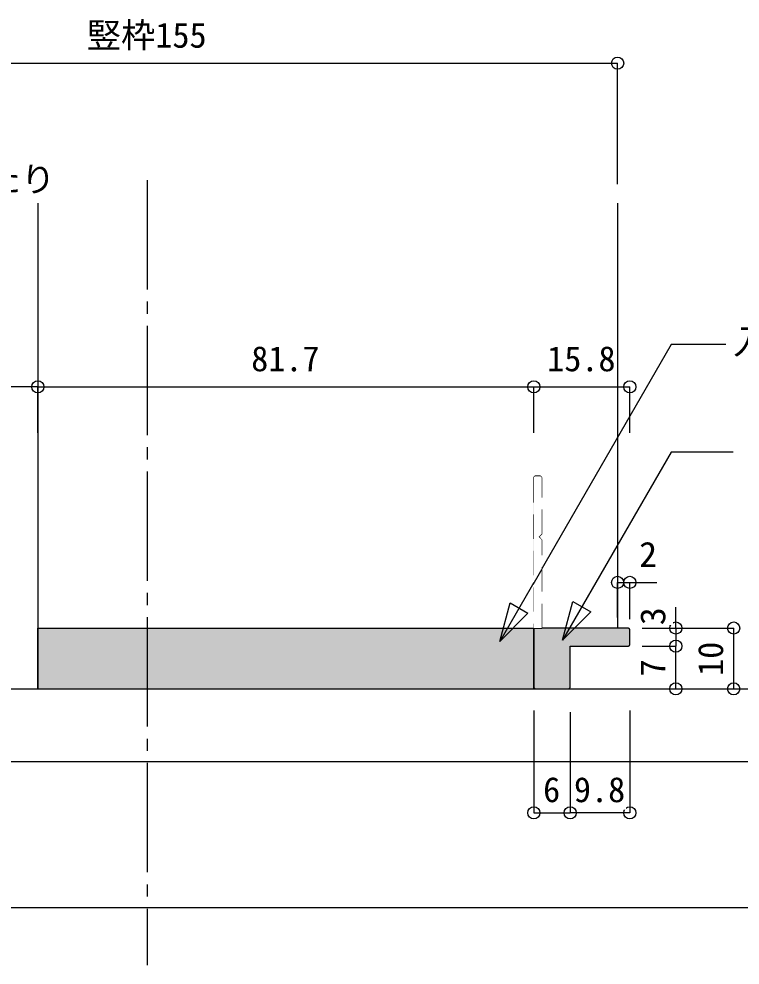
# Model space of a CAD drawing. Units: millimetres on the paper, with parts at other scales. Extents: x -210 to 210, y -149 to 149.
# Drawn here: x 76.6 to 136, y -31.1 to 46.8 of the extents above; entities that cross this region are included whole.
import ezdxf
from ezdxf.enums import TextEntityAlignment as Align

# ---------------------------------------------------------------- set-up
doc = ezdxf.new("R2010")
doc.units = ezdxf.units.MM
doc.linetypes.add('CHAIN2', pattern=[12, 9, -1, 1, -1])
doc.linetypes.add('DASHED2', pattern=[3, 2, -1])
for name, color, linetype in [('5-0', 254, 'Continuous'), ('6-0', 7, 'Continuous'), ('6-1', 4, 'Continuous')]:
    doc.layers.add(name, color=color, linetype=linetype)
doc.styles.add('ＭＳ ゴシック', font='')
doc.styles.get('ＭＳ ゴシック').set_extended_font_data('MS Gothic')

msp = doc.modelspace()

# ---------------------------------------------------------------- linework, layer by layer
at = {"layer": '5-0', "color": 6, "linetype": 'CHAIN2'}
msp.add_line((87.191, 33.552), (87.191, -31.09), dxfattribs=at)
at = {"layer": '5-0', "color": 7}
for p, q in [((78.191, 31.665), (78.191, -8.335)), ((125.941, 31.665), (125.941, -3.335)), ((78.191, -8.335), (78.191, -3.335)), ((78.191, -3.335), (119.041, -3.335)), ((119.041, -8.335), (119.041, -3.335)), ((30.36, -8.335), (137.772, -8.335)), ((78.191, -8.335), (119.041, -8.335)), ((30.36, -14.335), (137.772, -14.335)), ((30.36, -26.335), (137.772, -26.335))]:
    msp.add_line(p, q, dxfattribs=at)
at = {"layer": '5-0', "color": 6, "linetype": 'DASHED2'}
for p, q in [((119.041, 9.015), (119.041, -3.335)), ((119.541, 9.165), (119.191, 9.165))]:
    msp.add_line(p, q, dxfattribs=at)
at = {"layer": '5-0', "color": 6}
for points in [[(119.191, 9.165), (119.176, 9.164), (119.162, 9.162), (119.147, 9.158), (119.134, 9.153), (119.12, 9.147), (119.108, 9.14), (119.096, 9.131), (119.075, 9.11), (119.066, 9.098), (119.059, 9.086), (119.052, 9.072), (119.047, 9.058), (119.044, 9.044), (119.042, 9.03), (119.041, 9.015)], [(119.691, 9.015), (119.688, 9.044), (119.68, 9.072), (119.666, 9.098), (119.647, 9.121), (119.624, 9.14), (119.598, 9.153), (119.57, 9.162), (119.541, 9.165)]]:
    msp.add_lwpolyline(points, dxfattribs=at)
at = {"layer": '5-0', "color": 6, "linetype": 'DASHED2'}
msp.add_lwpolyline([(119.041, -3.335), (119.691, -3.335), (119.691, 3.915), (119.441, 4.165), (119.691, 4.415), (119.691, 9.015)], dxfattribs=at)
at = {"layer": '5-0', "color": 7}
msp.add_lwpolyline([(126.791, -3.335), (119.041, -3.335), (119.041, -8.185), (119.044, -8.214), (119.052, -8.243), (119.066, -8.268), (119.085, -8.291), (119.108, -8.31), (119.134, -8.324), (119.162, -8.332), (119.191, -8.335), (121.891, -8.335), (121.92, -8.332), (121.948, -8.324), (121.974, -8.31), (121.997, -8.291), (122.016, -8.268), (122.03, -8.243), (122.038, -8.214), (122.041, -8.185), (122.041, -4.835), (126.791, -4.835), (126.82, -4.832), (126.848, -4.824), (126.874, -4.81), (126.897, -4.791), (126.916, -4.768), (126.93, -4.743), (126.938, -4.714), (126.941, -4.685), (126.941, -3.485), (126.938, -3.456), (126.93, -3.428), (126.916, -3.402), (126.897, -3.379), (126.874, -3.36), (126.848, -3.347), (126.82, -3.338)], close=True, dxfattribs=at)
msp.add_solid([(119.688, 9.044), (119.691, 4.415), (119.691, 9.015)], dxfattribs=at)
at = {"layer": '5-0'}
for points in [[(78.191, -8.335), (78.191, -3.335), (119.041, -8.335), (119.041, -3.335)], [(122.041, -4.835), (126.791, -4.835), (126.791, -3.335)], [(126.791, -3.335), (126.791, -4.835), (126.82, -3.338)], [(126.791, -4.835), (126.82, -4.832), (126.82, -3.338)], [(126.82, -3.338), (126.82, -4.832), (126.848, -3.347)], [(126.82, -4.832), (126.848, -4.824), (126.848, -3.347)], [(126.848, -3.347), (126.848, -4.824), (126.874, -3.36)], [(126.848, -4.824), (126.874, -4.81), (126.874, -3.36)], [(126.874, -3.36), (126.874, -4.81), (126.897, -3.379)], [(126.874, -4.81), (126.897, -4.791), (126.897, -3.379)], [(126.897, -3.379), (126.897, -4.791), (126.916, -3.402)], [(126.897, -4.791), (126.916, -4.768), (126.916, -3.402)], [(126.916, -3.402), (126.916, -4.768), (126.93, -3.428)], [(126.916, -4.768), (126.93, -4.743), (126.93, -3.428)], [(126.93, -3.428), (126.93, -4.743), (126.938, -3.456)], [(126.93, -4.743), (126.938, -4.714), (126.938, -3.456)], [(126.938, -3.456), (126.938, -4.714), (126.941, -3.485)], [(126.938, -4.714), (126.941, -4.685), (126.941, -3.485)], [(119.041, -8.185), (119.044, -8.214), (122.041, -4.835)], [(119.044, -8.214), (119.052, -8.243), (122.041, -4.835)], [(119.052, -8.243), (119.066, -8.268), (122.041, -4.835)], [(119.066, -8.268), (119.085, -8.291), (122.041, -4.835)], [(119.085, -8.291), (119.108, -8.31), (122.041, -4.835)], [(119.108, -8.31), (119.134, -8.324), (122.041, -4.835)], [(119.134, -8.324), (119.162, -8.332), (122.041, -4.835)], [(119.162, -8.332), (119.191, -8.335), (122.041, -4.835)], [(119.191, -8.335), (121.891, -8.335), (122.041, -4.835)], [(121.891, -8.335), (121.92, -8.332), (122.041, -4.835)], [(121.92, -8.332), (121.948, -8.324), (122.041, -4.835)], [(121.948, -8.324), (121.974, -8.31), (122.041, -4.835)], [(121.974, -8.31), (121.997, -8.291), (122.041, -4.835)], [(121.997, -8.291), (122.016, -8.268), (122.041, -4.835)], [(122.016, -8.268), (122.03, -8.243), (122.041, -4.835)], [(122.03, -8.243), (122.038, -8.214), (122.041, -4.835)], [(122.038, -8.214), (122.041, -8.185), (122.041, -4.835)]]:
    msp.add_solid(points, dxfattribs=at)
at = {"layer": '6-0', "color": 6}
msp.add_lwpolyline([(135.459, 11.158), (130.359, 11.158), (121.414, -4.335)], dxfattribs=at)
for points in [[(118.56, -2.118), (116.236, -4.442), (117.087, -1.267)], [(123.738, -2.011), (121.414, -4.335), (122.265, -1.16)]]:
    msp.add_lwpolyline(points, close=True, dxfattribs=at)
at = {"layer": '6-1'}
for p, q in [((48.441, 43.181), (125.941, 43.181)), ((125.941, 33.222), (125.941, 43.181)), ((78.191, 16.536), (69.191, 16.536)), ((78.191, 12.754), (78.191, 16.536)), ((78.191, 16.536), (119.041, 16.536)), ((78.191, 12.754), (78.191, 16.536)), ((119.041, 12.754), (119.041, 16.536)), ((119.041, 16.536), (126.941, 16.536)), ((119.041, 12.754), (119.041, 16.536)), ((126.941, 12.754), (126.941, 16.536)), ((125.941, -2.464), (125.941, 0.425)), ((125.941, 0.425), (126.941, 0.425)), ((130.743, -3.335), (130.743, -1.629)), ((128.36, -3.335), (130.743, -3.335)), ((130.743, -3.335), (130.743, -4.835)), ((135.501, -8.335), (135.501, -3.335)), ((127.96, -4.835), (130.743, -4.835)), ((127.96, -4.835), (130.743, -4.835)), ((130.743, -8.335), (130.743, -4.835)), ((128.36, -8.335), (130.743, -8.335)), ((128.36, -8.335), (135.501, -8.335)), ((119.041, -10.121), (119.041, -18.545)), ((126.941, -10.121), (126.941, -18.545)), ((122.041, -10.271), (122.041, -18.545)), ((126.941, -18.545), (122.041, -18.545))]:
    msp.add_line(p, q, dxfattribs=at)
for centre in [(125.941, 43.181), (78.191, 16.536), (78.191, 16.536), (119.041, 16.536), (119.041, 16.536), (126.941, 16.536), (125.941, 0.425), (126.941, 0.425), (130.743, -3.335), (135.501, -3.335), (130.743, -4.835), (130.743, -4.835), (130.743, -8.335), (135.501, -8.335), (119.041, -18.545), (122.041, -18.545), (126.941, -18.545)]:
    msp.add_circle(centre, 0.5, dxfattribs=at)

# ---------------------------------------------------------------- wipeouts: each hides what was drawn before it
at = {"color": 7}
for points in [[(82.224, 43.835), (82.224, 46.658), (92.158, 46.658), (92.158, 43.835)], [(95.766, 17.19), (95.766, 20.013), (101.466, 20.013), (101.466, 17.19)]]:
    msp.add_wipeout(points, dxfattribs=at)
msp.add_wipeout([(161.169, 21.43), (161.169, 18.608), (135.459, 18.608), (135.459, 21.43)])

# ---------------------------------------------------------------- next in the draw order: texts
at = {"layer": '6-0', "style": 'ＭＳ ゴシック'}
msp.add_text('入巾木クロス見切り', height=2.069, dxfattribs=at).set_placement((135.459, 18.608), align=Align.BOTTOM_LEFT)
at = {"layer": '6-1', "style": 'ＭＳ ゴシック'}
for s, p in [('竪枠155', (82.224, 43.835)), ('81.7', (95.766, 17.19))]:
    msp.add_text(s, height=2.069, dxfattribs=at).set_placement(p, align=Align.BOTTOM_LEFT)

# ---------------------------------------------------------------- next in the draw order: wipeouts: each hides what was drawn before it
msp.add_wipeout([(68.339, 31.969), (68.339, 34.792), (79.684, 34.792), (79.684, 31.969)])
at = {"color": 7}
for points in [[(120.141, 17.19), (120.141, 20.013), (125.841, 20.013), (125.841, 17.19)], [(119.68, 9.072), (119.691, 4.415), (119.688, 9.044), (119.688, 9.044)], [(127.716, 1.079), (127.716, 3.901), (129.184, 3.901), (129.184, 1.079)], [(130.493, -3.097), (127.671, -3.097), (127.671, -1.629), (130.493, -1.629)], [(135.251, -7.274), (132.429, -7.274), (132.429, -4.396), (135.251, -4.396)], [(130.493, -7.319), (127.671, -7.319), (127.671, -5.851), (130.493, -5.851)], [(122.346, -18.295), (122.346, -15.473), (126.636, -15.473), (126.636, -18.295)]]:
    msp.add_wipeout(points, dxfattribs=at)

# ---------------------------------------------------------------- next in the draw order: linework, layer by layer
at = {"layer": '6-1'}
for p, q in [((127.96, -3.335), (135.501, -3.335)), ((122.041, -10.271), (122.041, -18.545)), ((119.041, -18.545), (122.041, -18.545))]:
    msp.add_line(p, q, dxfattribs=at)
msp.add_lwpolyline([(126.941, -2.614), (126.941, 0.425), (129.184, 0.425)], dxfattribs=at)
msp.add_circle((122.041, -18.545), 0.5, dxfattribs=at)

# ---------------------------------------------------------------- next in the draw order: texts
at = {"layer": '6-0', "style": 'ＭＳ ゴシック'}
msp.add_text('戸当たり', height=2.069, dxfattribs=at).set_placement((68.339, 31.969), align=Align.BOTTOM_LEFT)
at = {"layer": '6-1', "style": 'ＭＳ ゴシック'}
for s, p in [('15.8', (120.141, 17.19)), ('9.8', (122.346, -18.295))]:
    msp.add_text(s, height=2.069, dxfattribs=at).set_placement(p, align=Align.BOTTOM_LEFT)
at = {"layer": '6-1', "style": 'ＭＳ ゴシック', "width": 1.05}
msp.add_text('2', height=2.069, dxfattribs=at).set_placement((127.716, 1.079), align=Align.BOTTOM_LEFT)
msp.add_text('3', height=2.069, rotation=90, dxfattribs=at).set_placement((130.493, -3.097), align=Align.BOTTOM_LEFT)
at = {"layer": '6-1', "style": 'ＭＳ ゴシック'}
for s, p in [('10', (135.251, -7.274)), ('7', (130.493, -7.319))]:
    msp.add_text(s, height=2.069, rotation=90, dxfattribs=at).set_placement(p, align=Align.BOTTOM_LEFT)

# ---------------------------------------------------------------- next in the draw order: wipeouts: each hides what was drawn before it
at = {"color": 7}
msp.add_wipeout([(119.666, 9.098), (119.691, 4.415), (119.68, 9.072), (119.68, 9.072)], dxfattribs=at)

# ---------------------------------------------------------------- next in the draw order: wipeouts: each hides what was drawn before it
for points in [[(119.647, 9.121), (119.691, 4.415), (119.666, 9.098), (119.666, 9.098)], [(119.807, -18.295), (119.807, -15.473), (121.275, -15.473), (121.275, -18.295)]]:
    msp.add_wipeout(points, dxfattribs=at)

# ---------------------------------------------------------------- next in the draw order: texts
at = {"layer": '6-1', "style": 'ＭＳ ゴシック'}
msp.add_text('6', height=2.069, dxfattribs=at).set_placement((119.807, -18.295), align=Align.BOTTOM_LEFT)

# ---------------------------------------------------------------- next in the draw order: wipeouts: each hides what was drawn before it
at = {"color": 7}
msp.add_wipeout([(119.624, 9.14), (119.691, 4.415), (119.647, 9.121), (119.647, 9.121)], dxfattribs=at)

# ---------------------------------------------------------------- next in the draw order: wipeouts: each hides what was drawn before it
msp.add_wipeout([(119.598, 9.153), (119.691, 4.415), (119.624, 9.14), (119.624, 9.14)], dxfattribs=at)

# ---------------------------------------------------------------- next in the draw order: wipeouts: each hides what was drawn before it
msp.add_wipeout([(119.57, 9.162), (119.691, 4.415), (119.598, 9.153), (119.598, 9.153)], dxfattribs=at)

# ---------------------------------------------------------------- next in the draw order: wipeouts: each hides what was drawn before it
msp.add_wipeout([(119.541, 9.165), (119.691, 4.415), (119.57, 9.162), (119.57, 9.162)], dxfattribs=at)

# ---------------------------------------------------------------- next in the draw order: wipeouts: each hides what was drawn before it
msp.add_wipeout([(119.441, 4.165), (119.691, 4.415), (119.541, 9.165), (119.541, 9.165)], dxfattribs=at)

# ---------------------------------------------------------------- next in the draw order: wipeouts: each hides what was drawn before it
msp.add_wipeout([(119.191, 9.165), (119.441, 4.165), (119.541, 9.165), (119.541, 9.165)], dxfattribs=at)

# ---------------------------------------------------------------- next in the draw order: wipeouts: each hides what was drawn before it
msp.add_wipeout([(119.441, 4.165), (119.691, -3.335), (119.691, 3.915), (119.691, 3.915)], dxfattribs=at)

# ---------------------------------------------------------------- next in the draw order: wipeouts: each hides what was drawn before it
msp.add_wipeout([(119.191, 9.165), (119.691, -3.335), (119.441, 4.165), (119.441, 4.165)], dxfattribs=at)

# ---------------------------------------------------------------- next in the draw order: wipeouts: each hides what was drawn before it
msp.add_wipeout([(119.176, 9.164), (119.691, -3.335), (119.191, 9.165), (119.191, 9.165)], dxfattribs=at)

# ---------------------------------------------------------------- next in the draw order: wipeouts: each hides what was drawn before it
msp.add_wipeout([(119.162, 9.162), (119.691, -3.335), (119.176, 9.164), (119.176, 9.164)], dxfattribs=at)

# ---------------------------------------------------------------- next in the draw order: wipeouts: each hides what was drawn before it
msp.add_wipeout([(119.147, 9.158), (119.691, -3.335), (119.162, 9.162), (119.162, 9.162)], dxfattribs=at)

# ---------------------------------------------------------------- next in the draw order: wipeouts: each hides what was drawn before it
msp.add_wipeout([(119.134, 9.153), (119.691, -3.335), (119.147, 9.158), (119.147, 9.158)], dxfattribs=at)

# ---------------------------------------------------------------- next in the draw order: wipeouts: each hides what was drawn before it
msp.add_wipeout([(119.12, 9.147), (119.691, -3.335), (119.134, 9.153), (119.134, 9.153)], dxfattribs=at)

# ---------------------------------------------------------------- next in the draw order: wipeouts: each hides what was drawn before it
msp.add_wipeout([(119.108, 9.14), (119.691, -3.335), (119.12, 9.147), (119.12, 9.147)], dxfattribs=at)

# ---------------------------------------------------------------- next in the draw order: wipeouts: each hides what was drawn before it
msp.add_wipeout([(119.096, 9.131), (119.691, -3.335), (119.108, 9.14), (119.108, 9.14)], dxfattribs=at)

# ---------------------------------------------------------------- next in the draw order: wipeouts: each hides what was drawn before it
msp.add_wipeout([(119.075, 9.11), (119.691, -3.335), (119.096, 9.131), (119.096, 9.131)], dxfattribs=at)

# ---------------------------------------------------------------- next in the draw order: wipeouts: each hides what was drawn before it
msp.add_wipeout([(119.066, 9.098), (119.691, -3.335), (119.075, 9.11), (119.075, 9.11)], dxfattribs=at)

# ---------------------------------------------------------------- next in the draw order: wipeouts: each hides what was drawn before it
msp.add_wipeout([(119.059, 9.086), (119.691, -3.335), (119.066, 9.098), (119.066, 9.098)], dxfattribs=at)

# ---------------------------------------------------------------- next in the draw order: wipeouts: each hides what was drawn before it
msp.add_wipeout([(119.052, 9.072), (119.691, -3.335), (119.059, 9.086), (119.059, 9.086)], dxfattribs=at)

# ---------------------------------------------------------------- next in the draw order: wipeouts: each hides what was drawn before it
msp.add_wipeout([(119.047, 9.058), (119.691, -3.335), (119.052, 9.072), (119.052, 9.072)], dxfattribs=at)

# ---------------------------------------------------------------- next in the draw order: wipeouts: each hides what was drawn before it
msp.add_wipeout([(119.044, 9.044), (119.691, -3.335), (119.047, 9.058), (119.047, 9.058)], dxfattribs=at)

# ---------------------------------------------------------------- next in the draw order: wipeouts: each hides what was drawn before it
msp.add_wipeout([(119.042, 9.03), (119.691, -3.335), (119.044, 9.044), (119.044, 9.044)], dxfattribs=at)

# ---------------------------------------------------------------- next in the draw order: wipeouts: each hides what was drawn before it
msp.add_wipeout([(119.041, -3.335), (119.691, -3.335), (119.042, 9.03), (119.042, 9.03)], dxfattribs=at)

# ---------------------------------------------------------------- next in the draw order: linework, layer by layer
at = {"layer": '5-0', "color": 7}
msp.add_solid([(119.041, 9.015), (119.041, -3.335), (119.042, 9.03)], dxfattribs=at)
at = {"layer": '5-0'}
for points in [[(119.041, -3.335), (122.041, -4.835), (126.791, -3.335)], [(119.041, -3.335), (119.041, -8.185), (122.041, -4.835)]]:
    msp.add_solid(points, dxfattribs=at)
at = {"layer": '6-0', "color": 6}
msp.add_lwpolyline([(134.864, 20.019), (130.359, 20.019), (116.236, -4.442)], dxfattribs=at)

doc.saveas('drawing.dxf')
